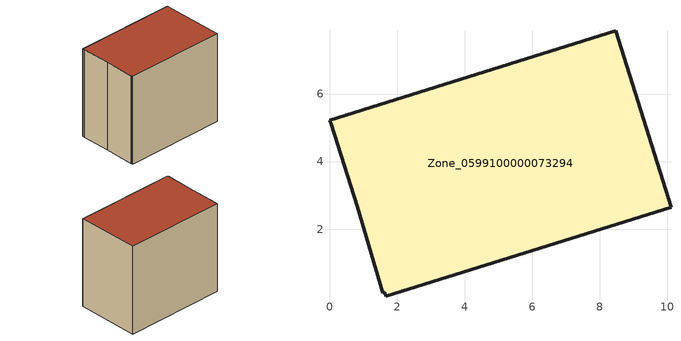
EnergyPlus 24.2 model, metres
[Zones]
Zone_0599100000073294
 floor ground (C_G): 10.11,2.65 1.67,0.01 1.63,0.14 1.58,0.12 0.83,2.67 0.06,5.1 0,5.23 8.48,7.87 z0
 wall outside (C_F): 0.83,2.67 1.58,0.12 1.63,0.14 1.67,0.01 10.11,2.65 8.48,7.87 0,5.23 0.06,5.1 0.83,2.67 z0:7.83
 roof outside (C_R): 1.67,0.01 10.11,2.65 8.48,7.87 0,5.23 0.06,5.1 0.83,2.67 1.58,0.12 1.63,0.14 z7.83
[BUILDING]
Pand.0599100000073294: North Axis=0; Terrain=City; Loads Convergence Tolerance Value=0.04; Temperature Convergence Tolerance Value=0.4; Solar Distribution=FullExterior; Maximum Number of Warmup Days=25; Minimum Number of Warmup Days=1
[Site:Location]
Rotterdam.The.Hague.AP_ZH_NLD Design_Conditions: Latitude=51.96; Longitude=4.45; Time Zone=1; Elevation=-4.5
[SITE:GROUNDTEMPERATURE:BUILDINGSURFACE]
18, 18, 18, 18, 18, 18, 18, 18, 18, 18, 18, 18
[MATERIAL] Thermal Absorptance=0.9; Solar Absorptance=0.7; Visible Absorptance=0.7
Name | Roughness | Thickness | Conductivity | Density | Specific Heat
G.TC.1946 | MediumSmooth | 0.15 | 1 | 540 | 1210
F.TC.1946 | Rough | 0.3 | 0.857143 | 1920 | 840
R.TC.1946 | MediumRough | 0.2 | 0.909091 | 1500 | 1000
[CONSTRUCTION]
C_G: G.TC.1946
C_F: F.TC.1946
C_R: R.TC.1946
[ZONE]
Zone_0599100000073294: Type=1; Multiplier=1; Ceiling Height=Autocalculate; Volume=Autocalculate; Floor Area=autocalculate; Part of Total Floor Area=Yes
[ZONEINFILTRATION:DESIGNFLOWRATE]
Infil_Zone_0599100000073294: Zone or ZoneList or Space or SpaceList=Zone_0599100000073294; Schedule=AlwaysOn; Design Flow Rate Calculation Method=Flow/Area; Flow Rate per Floor Area=0.003; Constant Term Coefficient=1; Temperature Term Coefficient=0; Velocity Term Coefficient=0; Velocity Squared Term Coefficient=0
[HVACTEMPLATE:ZONE:IDEALLOADSAIRSYSTEM]
Zone_0599100000073294: Maximum Heating Supply Air Temperature=50; Minimum Cooling Supply Air Temperature=13; Maximum Heating Supply Air Humidity Ratio=0.0156; Minimum Cooling Supply Air Humidity Ratio=0.0077; Heating Limit=NoLimit; Cooling Limit=NoLimit; Dehumidification Control Type=ConstantSensibleHeatRatio; Cooling Sensible Heat Ratio=0.7; Dehumidification Setpoint=60; Humidification Control Type=None; Humidification Setpoint=30; Outdoor Air Method=None; Outdoor Air Flow Rate per Person=0.00944; Outdoor Air Flow Rate per Zone Floor Area=0; Outdoor Air Flow Rate per Zone=0; Demand Controlled Ventilation Type=None; Outdoor Air Economizer Type=NoEconomizer; Heat Recovery Type=None; Sensible Heat Recovery Effectiveness=0.7; Latent Heat Recovery Effectiveness=0.65
[ZONECONTROL:THERMOSTAT]
ThermostatControl_Zone_0599100000073294: Zone or ZoneList=Zone_0599100000073294; Control Type Schedule=DualSetpointControlType; Control 1=Thermostat_Zone_0599100000073294; Temperature Difference Between Cutout And Setpoint=0
[THERMOSTATSETPOINT:DUALSETPOINT]
Thermostat_Zone_0599100000073294: Heating Setpoint Temperature Schedule=HeatingSetpoint_Zone_0599100000073294; Cooling Setpoint Temperature Schedule=CoolingSetpoint_Zone_0599100000073294
[SCHEDULE:COMPACT]
HeatingSetpoint_Zone_0599100000073294: Through: 12/31, For: AllDays, Until: 24:00, 21
CoolingSetpoint_Zone_0599100000073294: Through: 12/31, For: AllDays, Until: 24:00, 24
DualSetpointControlType: Through: 12/31, For: AllDays, Until: 24:00, 4
AlwaysOn: Through: 12/31, For: AllDays, Until: 24:00, 1
